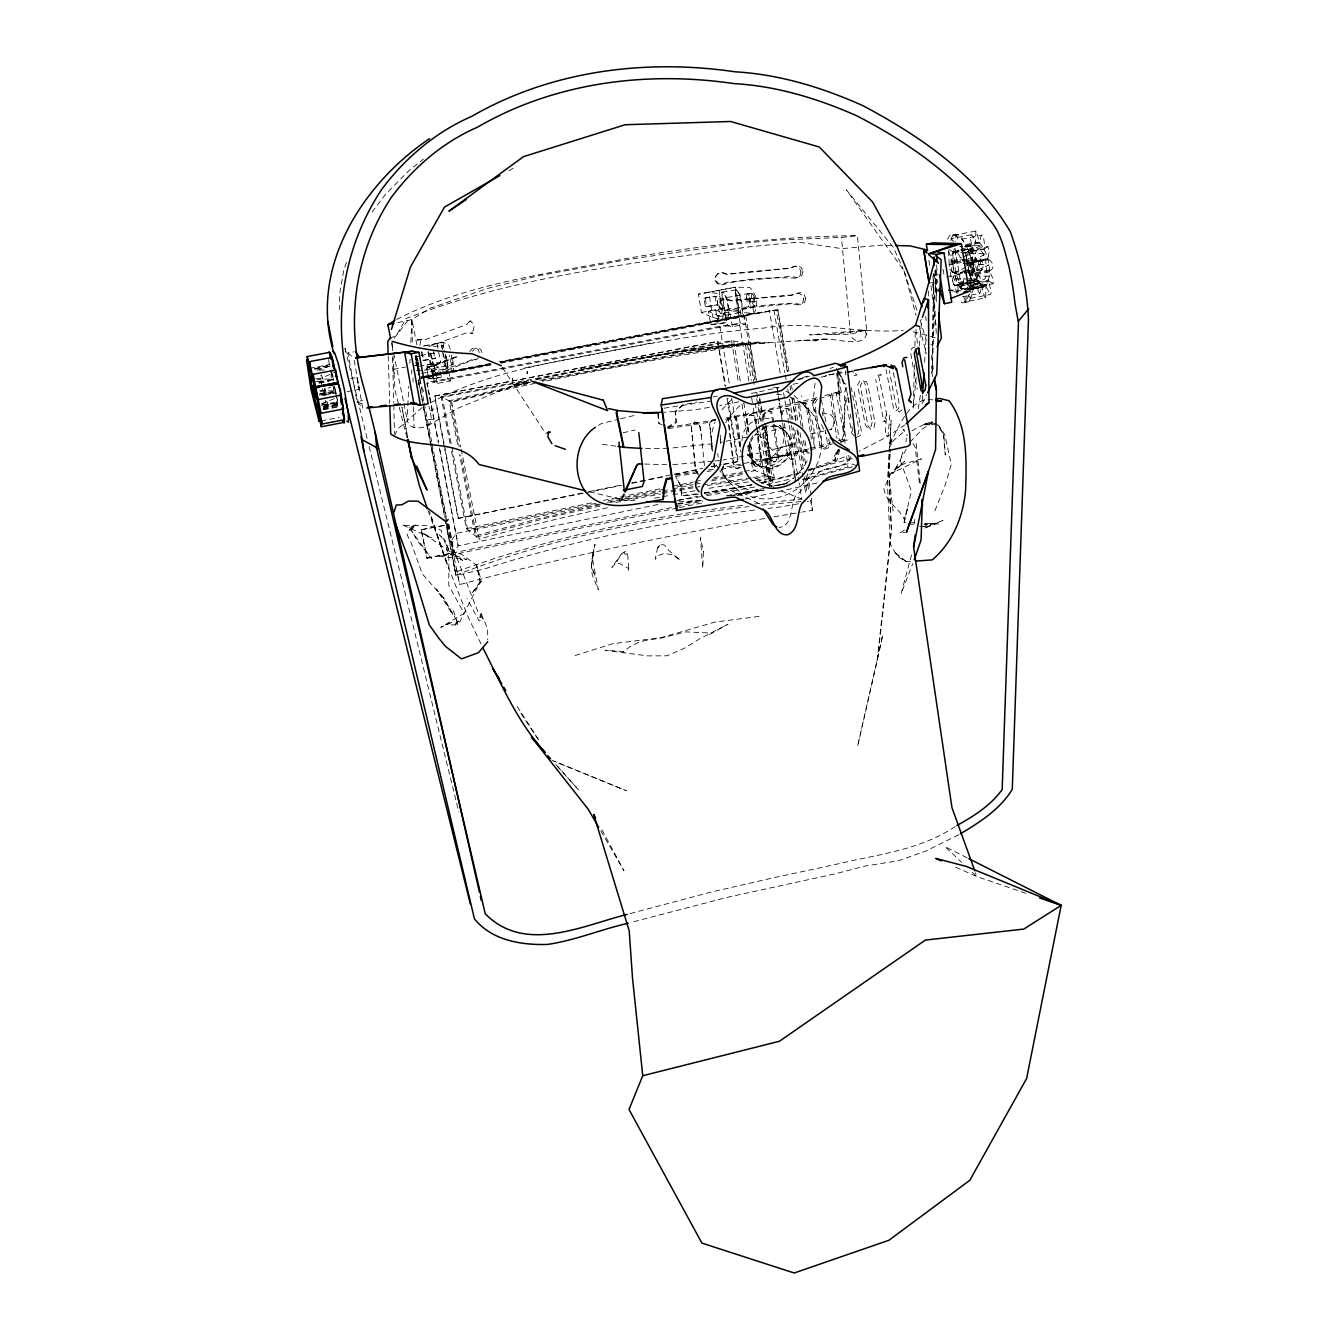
<?xml version="1.0" encoding="UTF-8"?>
<svg xmlns="http://www.w3.org/2000/svg" width="1340" height="1340" viewBox="0 0 1340 1340"><rect width="100%" height="100%" fill="white"/><g stroke="black" fill="none" stroke-linecap="round" stroke-linejoin="round"><path stroke-width="0.75" stroke-dasharray="5 3.75" d="M963.745 296.911L965.671 301.701L985.721 297.849L985.922 286.442C993.091 273.109 988.97 254.399 979.825 242.875L976.073 231.033L955.889 234.818L955.571 241.217M415.266 355.938L419.521 377.109L419.118 368.299M948.435 250.647L949.39 267.43M975.838 231.066L975.637 242.708L972.807 248.47L972.237 257.682L952.573 261.585L953.092 252.356L959.005 251.183M914.433 522.784L904.115 522.416L911.384 491.077L900.229 460.407L903.11 451.027M948.552 251.083C954.147 263.411 952.422 279.156 961.986 289.892L993.057 283.695L993.359 279.507L989.406 270.915C995.587 268.67 992.739 260.68 987.764 259.173L967.564 262.523L966.073 257.565M914.399 364.715L913.21 408.231L916.208 377.177M914.902 346.055L915.354 329.472M411.631 374.044L411.765 369.89M935.923 269.29L932.204 373.441L933.812 273.762L932.405 351.365L932.958 346.156L930.898 344.279M889.509 454.897L888.956 467.124L891.401 529.886L882.725 614.725L877.03 661.625L857.567 746.38L882.742 634.926L877.03 661.625L891.401 529.886L888.587 472.367L889.693 449.419M889.894 446.739L891.1 420.224L889.794 447.342M528.68 381.984L509.401 387.31L513.371 385.284L521.528 383.86L513.622 385.367L457.711 408.315L427.678 425.768C420.509 428.917 408.6 429.839 407.176 419.705L408.75 386.339M409.822 363.408L410.023 359.237M410.81 342.554L411.899 319.607L429.922 308.3L487.107 288.569L539.25 275.588L628.477 259.441L733.399 244.098L777.15 240.128L841.453 237.415L857.433 235.656L866.611 330.176C868.571 353.308 825.641 333.04 816.211 340.863L798.774 340.427L828.505 339.355C770.534 341.968 712.277 345.804 654.908 356.005L654.908 356.005M888.973 454.193L887.398 482.802L890.162 543.621L897.029 556.067L906.242 561.678L912.155 561.309M889.09 452.149L889.542 443.992L891.653 437.728L890.38 451.982M922.54 395.585L922.021 403.926L926.61 394.63M924.6 362.236L926.292 335.134M877.817 375.2L881.301 375.033L878.236 374.011L886.712 414.06L885.087 435.165L888.068 436.287L904.651 424.964M889.81 415.149L888.068 436.287L859.191 451.228M890.212 454.026L888.587 472.367L893.11 511.126M906.007 441.664L906.326 438.197M447.677 525.012L446.991 532.349L478.012 612.011M315.788 369.086L329.875 366.423L329.942 367.478M919.223 346.139L921.82 319.222M969.725 291.852L970.16 276.459L965.353 252.523M657.622 547.44L655.159 559.366L658.543 555.497L664.54 553.353L672.697 554.928L680.268 560.237L669.079 550.757L664.791 545.246L660.637 544.157L657.823 547.809L660.637 544.157M954.214 248.603L952.573 262.02L949.29 266.308M394.295 373.525L392.519 365.133M918.235 408.918L920.463 394.563M970.143 285.654C979.423 290.294 966.442 272.405 968.72 268.888C965.437 265.538 973.996 245.991 964.18 252.657M913.981 524.208L915.086 518.228M979.825 242.875L959.842 246.644L982.036 245.404L964.13 252.556L984.213 248.855C985.503 244.031 981.868 224.668 979.825 242.875L975.637 242.708C969.071 224.953 969.825 242.138 972.941 248.335C964.197 240.212 970.043 256.845 972.321 258.252L969.038 261.417L969.071 263.812L969.725 266.224L973.946 269.842C972.354 271.685 970.612 287.028 977.413 279.993L973.946 269.842L972.237 257.682M815.005 383.274L812.61 406.087L817.048 415.316M989.322 270.027L969.272 273.829L967.832 263.695L987.764 259.173L989.339 250.898L987.865 246.577L967.748 250.379M961.584 239.257L981.969 235.12M866.377 334.866L865.204 330.327L829.979 334.548M904.115 522.416L907.867 507.056L904.182 519.401C899.442 507.91 885.238 501.998 883.898 488.346L890.899 473.69L898.302 465.617L921.535 458.816L890.899 473.69L904.718 461.278L892.825 473.355L906.158 449.419M857.784 434.763L858.974 429.939L851.419 387.98M949.792 269.323L954.231 273.628C946.593 294.432 965.001 280.63 977.413 279.993L981.801 286.09L979.909 293.376L961.885 296.927M839.728 449.821L836.78 461.027L808.221 470.977M749.898 441.999C747.486 448.732 749.328 456.354 753.901 461.731L746.296 452.937C762.845 473.221 796.061 445.081 779.545 425.165L787.451 433.691C781.572 425.936 770.483 423.725 761.857 427.963M842.106 439.956L843.413 435.131L845.674 396.774L851.654 432.887L854.451 436.304M911.552 554.911L901.066 593.771L912.758 563.587M323.51 407.209L337.546 404.512L337.245 398.985M837.986 449.654L834.602 460.709L832.693 459.888L837.835 449.017M886.712 414.06L884.953 419.521L882.742 420.944L885.74 422.016L883.361 419.202L875.69 379.522M969.457 293.996L965.302 302.404L962.338 302.84L957.933 300.26M924.918 528.194L925.773 525.699L929.039 523.303L930.999 524.778L924.918 528.194L942.992 520.456L934.6 523.538L924.165 524.225L938.888 524.041L924.734 523.203M850.883 456.639C846.528 468.866 829.108 465.801 819.996 471.462L795.524 496.286C790.031 505.096 793.431 526.101 779.009 527.474M423.809 401.029L419.805 377.863M949.122 249.558L953.125 252.088L954.281 248.821M346.491 262.439L343.844 269.826L339.322 295.772L339.439 309.574M838.689 449.386L834.602 460.709L847.919 455.65M773.197 424.177L777.769 456.32L775.961 461.194L772.075 462.166L769.394 458.414L764.972 427.845M723.634 465.667L721.825 470.39L718.776 470.893M723.097 466.471L721.406 470.708L718.475 471.228M934.901 510.825L945.219 484.963L951.249 464.561L944.851 434.73L938.184 424.931M581.912 369.505L582.062 369.103C640.671 357.596 699.514 346.742 759.11 342.002L759.479 342.554C699.631 346.474 640.62 357.797 581.912 369.505L580.689 367.93L581.493 368.751M839.108 449.269L834.552 460.357L804.603 471.144M589.533 491.746L621.911 499.586L624.373 493.924M635.026 500.775L621.056 499.753L623.653 494.075M621.911 499.586L624.674 493.623M394.546 435.684L397.779 428.951L422.954 406.824M624.005 493.756L621.056 499.753M846.913 387.545L844.686 391.816L843.999 435.148L836.127 392.553L832.375 392.319L830.197 396.171L836.931 438.398M725.627 422.77L728.575 417.444L738.273 407.109A55.191 51.422 -55.4 0 1 743.097 403.491M750.383 440.207L753.147 435.232M807.183 460.859L803.297 467.777L793.833 477.861A54.773 51.138 -55.9 0 1 784.084 484.427M616.886 561.46L621.442 553.956L625.227 551.393L627.606 553.587L628.912 571.275L628.443 568.445L619.716 563.47L615.697 563.37L611.844 567.423L621.442 553.956M947.447 239.307L949.675 235.639L956.207 234.266L959.44 235.203C973.192 252.925 979.54 281.266 968.87 301.718L965.302 302.404M950.998 238.637L953.243 234.969L956.207 234.266M815.49 398.734L812.978 402.854L813.598 407.779L819.879 445.366L822.794 448.632L826.144 447.326L827.35 442.451L825.356 430.173M817.367 399.169L814.787 403.273L815.423 408.214L821.822 445.919L824.402 449.352L828.221 447.912L829.443 443.054L828.756 438.951M967.564 287.966L966.442 289.658L986.341 285.822M457.493 620.99L455.885 623.268L458.18 625.043L480.222 581.644L476.605 565.128L460.876 553.839L438.297 556.184L466.739 559.483L448.23 553.219L462.652 560.355L422.452 532.834L431.296 537.792L401.899 524.677C414.914 527.558 429.705 522.064 441.697 530.875L441.597 537.474L439.537 534.844L445.801 541.561L449.168 551.192L444.294 539.819L448.867 557.49L448.8 585.48L464.143 613.335L440.726 627.355L452.585 621.911L446.27 624.758L458.18 625.043L453.205 610.152M447.744 524.761L453.205 552.901L458.213 545.849L658.928 504.292M372.034 212.038L385.769 194.049L408.884 170.683L423.406 159.125M967.614 288.134L966.442 289.658L987.479 284.13L968.468 285.554L988.434 281.769M394.161 338.283L409.94 317.898M709.413 634.557L727.972 624.222L699.849 638.728L684.991 647.957L666.918 655.813L647.739 655.896L605.027 650.302L623.519 651.542L630.169 646.634L640.637 641.424L663.183 637.622L685.695 631.877L710.602 633.033M472.451 351.331L475.03 348.333L478.112 347.579L480.959 349.656L482.232 353.643M469.704 351.482L472.35 348.467L475.482 347.697L478.38 349.774L479.636 353.76M721.875 409.822L731.489 399.571M910.111 442.083L922.439 429.001L932.556 422.334M968.385 294.884C972.488 304.716 971.366 287.715 969.155 286.542M427.544 379.253C439.704 367.897 458.079 366.222 472.802 359.237L475.968 359.891L478.665 357.73M667.756 428.029L676.348 422.586L675.544 412.067L683.048 404.831L696.817 402.05M667.303 427.175L676.03 421.782L675.209 411.246L683.048 404.831M427.678 425.768C434.16 421.246 429.738 412.151 429.001 406.137M409.069 527.591L410.442 528.027L416.841 540.204L431.396 558.462L409.069 527.591L415.769 525.096L409.303 530.104L407.092 534.878L410.543 541.159L422.201 573.738L443.959 598.511L457.979 622.681M987.764 246.66L984.213 248.855M901.988 409.856L899.023 412.084L896.778 409.437L889.291 370.678M825.038 376.322L826.629 375.133M954.231 285.872L967.999 283.226M356.909 377.478L359.271 389.32L356.909 377.478L350.896 378.617M508.966 170.9L514.125 167.45M904.5 530.121L899.743 533.069L905.22 532.499M598.41 425.416L601.426 423.541L618.611 419.236M808.204 471.01L811.739 468.832L810.466 469.302L856.947 457.426M958.72 834.82L925.605 851.118L898.571 860.699L865.288 866.042L835.172 873.831L728.056 897.163L630.152 922.624M396.573 319.423C467.56 283.125 548.462 273.745 625.763 258.654C702.277 245.086 779.679 236.443 857.433 235.656M955.186 826.579C923.93 847.5 887.047 853.295 851.252 860.85C821.37 867.868 791.236 873.68 761.321 880.548L708.743 892.675L627.221 914.366M955.688 234.935L957.078 235.723L958.502 241.334M430.425 410.894L433.892 408.935M415.769 525.096L410.442 528.027L409.303 530.104L418.147 525.28M430.257 402.938C476.94 377.679 529.384 366.524 581.024 356.591C641.659 345 702.411 332.99 764.034 328.049C810.616 319.959 856.495 334.163 903.143 330.394M911.853 430.844L924.885 423.993L932.724 421.581M965.889 301.684L966.174 294.398M971.332 234.785L951.484 238.52L950.697 241.049M960.546 261.233L952.639 262.741L954.063 272.74L972.941 264.047L962.79 263.394M320.193 391.866L330.896 386.975M724.923 319.557L744.404 316.508L754.772 380.074M969.272 273.829L988.786 265.069L967.832 263.695L987.881 259.876M389.806 338.367L396.255 335.503L406.188 318.501C515.917 275.973 634.524 262.925 750.283 246.694L798.406 242.105L841.788 248.637L880.849 245.203L893.345 245.488M856.394 437.393L860.113 435.734L861.335 430.894L853.614 388.834M952.573 261.585L961.55 257.649M963.36 256.861L972.337 252.908L960.797 252.573M317.446 379.907L335.151 372.151M829.075 429.972L832.106 428.683L830.666 429.637L833.078 426.354L833.966 421.614L832.944 416.975L829.041 413.524L823.011 413.876M970.378 298.368L990.31 294.498L991.181 292.824L988.736 280.897L970.763 284.365M750.35 307.58L754.721 305.788M415.601 357.512L418.716 356.256M322.337 403.591L329.623 400.677M455.885 575.162C549.668 538.747 649.13 518.161 748.876 506.587M321.55 403.742L334.966 398.382M749.998 301.868L755.157 301.734A6.064 1.541 79.6 0 1 754.336 305.939A6.064 1.541 79.6 0 1 752.075 301.299L749.998 301.868L749.429 298.301L754.655 298.636A6.064 1.541 79.6 0 0 752.41 293.996L747.67 293.929M456.253 356.658L429.336 366.993L424.345 367.194M428.683 346.641L467.074 332.605L472.903 333.158L470.273 333.308L473.02 331.164L474.025 327.178L472.752 323.175L469.804 321.064L472.367 320.93L469.234 321.65L466.605 324.632L426.087 339.338L417.36 339.958L421.045 339.422L419.822 345.352M627.606 553.587L625.311 554.458L623.753 552.013M840.264 442.284L844.167 440.81L845.473 436.003L839.426 397.494L837.534 371.314M456.772 357.026L429.336 366.993L452.987 358.249L432.937 366.507L428.046 366.658L426.706 369.74L428.817 377.578L431.279 378.717L435.399 374.697L475.549 359.087M830.264 368.433L833.43 367.311M747.653 445.969C755.325 497.726 821.805 437.845 771.371 424.328M323.074 409.035L338.568 403.826L322.438 406.975M317.161 370.276L330.779 365.703M959.072 250.965L953.125 252.088L958.871 250.111M960.78 249.491L974.13 245.069L963.912 245.84M964.113 283.544L958.184 284.649L961.4 289.189L979.557 283.46M802.593 377.595L809.946 375.284M914.868 347.094L912.155 347.914L910.563 352.453L917.197 389.103M575.094 655.562L612.497 643.769L661.541 637.555L714.722 622.112L761.087 616.115M777.904 485.633L786.915 482.986M800.801 472.434L764.185 482.048M314.682 369.103L329.573 364.815M809.645 474.511L849.744 463.272L856.612 465.65M852.642 466.772L802.627 480.273M810.7 449.871L832.844 443.758M842.894 440.977L846.913 439.855L847.382 443.758M798.942 473.824L761.489 482.919M418.516 366.138L414.73 365.468L418.516 366.138L417.795 362.47L415.718 363.04L415.35 361.532M808.857 448.9L762.577 459.855L722.478 467.61M810.834 448.364L830.666 442.887M838.589 440.709L844.535 439.068L846.913 439.855M865.204 330.327L850.682 334.246L809.611 334.849L866.611 330.176M816.864 397.712L756.263 412.201L723.952 418.315M824.854 395.568L838.84 391.816L841.219 392.57L838.823 372.671M841.219 392.57L800.683 403.457L724.588 419.504M797.652 379.454L809.276 376.373M821.035 377.26L841.235 371.9M777.769 448.381L794.771 443.909L756.698 453.64L723.031 460.022M784.821 427.527L751.707 435.935M955.822 278.938L977.011 278.988L957.665 283.795L958.368 294.331M321.583 395.334L335.503 391.933L334.598 387.562M620.52 418.767L635.746 415.132M761.053 490.189L733.365 495.683M450.006 443.406L441.044 396.741L451.697 402.168L478.816 395.786A490.909 59.228 -9.6 0 1 534.66 383.458M766.832 484.594L794.084 478.179M776.329 485.649L786.362 483.271M802.426 479.486L847.919 466.99L846.227 453.02M817.182 482.969L745.191 498.949M572.85 348.685L575.396 348.199M622.949 432.82L635.143 429.989M806.68 450.977L747.435 464.143M600.32 504.661L538.111 518.747L475.281 535.849L459.519 454.444M610.202 502.433L660.118 492.835M599.901 506.051L542.516 519.049L476.722 537.022L460.826 454.913M615.764 502.467L660.436 494.008M722.545 320.009L725.275 319.406L501.462 362.252M798.054 379.639L804.067 378.282M759.479 391.816L779.193 387.394M792.979 384.295L798.908 382.955M535.263 379.974C612.313 363.375 690.117 347.378 768.909 342.705L754.135 343.074L754.99 343.023M810.583 433.993L825.373 430.776M738.843 401.849L719.597 405.601M940.177 289.239L933.611 290.629L932.037 280.546M748.072 436.84L720.702 442.334M397.863 322.572L411.899 319.607L417.058 345.77M520.607 384.094L525.28 383.123M423.39 407.209L455.969 575.58L484.51 568.947A478.413 136.379 -8.5 0 1 757.837 509.635M798.456 503.806L780.433 506.939A478.413 136.379 -8.5 0 0 768.121 508.379M527.876 383.659L450.491 401.565L459.235 446.706M426.623 557.892L454.294 552.666L448.85 524.526L421.095 529.736L427.058 558.328L674.355 507.006M787.351 483.053L769.646 486.721L765.157 459.235L791.672 454.277L796.077 481.747M676.382 506.587L702.88 501.076M727.319 496.018L759.931 489.251M781.739 484.712L787.887 483.439M677.538 508.028L452.217 554.81L455.969 575.58M679.581 507.592L704.153 502.5M736.933 495.683L763.566 490.155M530.121 382.335L449.151 400.861L457.945 446.304M540.204 380.259L680.653 353.442L745.157 343.308L751.405 380.443M541.93 380.761L679.263 354.48L747.469 343.777L754.638 386.573M451.563 451.53L466.354 528.63L593.184 502.55M603.419 500.44L660.704 488.665M672.965 486.152L693.433 481.931M695.477 481.512L703.651 479.837M713.885 477.727L742.528 471.847M744.571 471.429L752.762 469.737L775.726 478.564M596.049 503.304L467.677 529.702L442.317 397.394L528.496 380.711M608.276 500.775L665.327 489.05M677.554 486.52L697.939 482.333M712.193 479.402L742.762 473.12M750.919 471.429L754.99 470.591L750.266 441.798M599.181 504.007L456.153 533.454L451.312 540.774L453.205 552.901M607.355 502.332L660.486 491.395M662.53 490.976L670.704 489.301M672.747 488.866L693.165 484.661M695.209 484.243L701.339 482.986M711.557 480.876L744.253 474.159M677.353 500.49L697.839 496.252M706.029 494.544L751.087 485.214M761.338 483.104L765.425 482.249L772.142 486.705L761.79 423.139M444.729 449.051L458.079 518.413L586.568 492.115M588.612 491.696L621.257 485.03M631.442 482.936L672.245 474.594M674.288 474.176L702.83 468.347M710.987 466.672L721.188 464.578M723.231 464.176L738.307 461.546L727.855 398.466M458.079 518.413L583.118 493.304M585.161 492.885L621.928 485.365M632.128 483.271L664.808 476.588M675.008 474.511L699.514 469.486M711.774 466.99L715.845 466.153M724.019 464.478L738.307 461.546M421.095 529.736L448.85 524.526M765.157 459.235L791.672 454.277M421.866 377.713L435.969 374.865M525.012 367.813L654.958 342.269M970.059 289.574L985.922 286.442L990.31 294.498M421.698 377.578L490.206 364.028L443.306 373.408M960.981 250.798L972.807 248.47M500.423 362.001L591.593 344.497M500.39 362.152L510.59 360.142M751.472 484.795L704.321 493.22M321.834 404.847L337.948 401.699L336.876 397.695M323.51 409.822L339.824 406.64M965.503 290.361L983.928 286.76L981.55 286.123M754.671 486.973L705.694 495.917M726.381 495.817L764.303 488.397M729.63 495.884L764.068 489.133M427.343 377.243L433.239 376.104M323.309 407.98L337.596 405.183M441.044 396.741L533.337 378.885M535.397 378.5L731.506 340.561L749.931 344.279L756.313 379.253M536.704 379.12L733.683 340.997L740.451 382.135M321.064 420.944L339.188 417.444M720.97 469.251L745.392 464.528M739.529 467.844L736.029 468.531L733.332 464.645L728.056 420.459L731.154 416.623L735.576 417.578L737.151 422.301L740.384 448.699M323.694 395.334L335.771 393.022L333.425 386.892M433.557 378.768L441.379 377.277L439.755 368.802L433.875 363.659L426.17 365.116L428.783 378.684L433.557 378.768L431.932 370.309L426.17 365.116M710.669 324.665L726.816 322.538L710.669 324.665L708.458 311.366L715.794 309.976L725.459 314.247L718.022 315.671L708.458 311.366M748.893 381.213L739.462 323.476L719.798 326.307L427.041 382.503L429.403 394.747M740.199 323.342L734.705 289.725L736.28 289.926A13.249 3.283 79.5 0 1 741.271 303.225L745.274 324.213L740.199 323.342L426.891 383.491L427.695 387.595M428.549 351.733L434.378 382.067L437.225 383.424L450.776 380.828L446.371 359.338A13.601 1.776 78.5 0 0 444.997 353.174M732.41 326.692L728.391 305.688A13.266 3.216 79.5 0 0 723.433 292.338L721.892 292.137L727.436 325.788L732.41 326.692L745.274 324.213M324.146 405.584L338.25 402.871L321.265 405.233M323.392 406.573L327.278 405.819M974.297 281.383L982.94 279.725A15.393 5.293 80.4 0 0 984.448 257.314A15.393 5.293 80.4 0 0 975.068 256.56A15.393 5.293 80.4 0 0 982.94 279.725M969.959 282.857L973.895 282.103M323.442 408.985L339.774 405.836M959.976 286.325L963.544 285.638M961.4 289.189L981.182 285.37M982.371 286.274L964.549 289.708L983.928 286.76M969.473 289.591L985.922 286.442M967.966 289.892L981.349 287.313M444.344 447.024L434.529 396.02L717.62 341.315L725.828 386.255M434.529 396.02L718.408 341.466M318.953 382.486L333.057 379.79L332.169 374.312M952.573 262.02L960.462 260.513M962.438 260.144L972.321 258.252M319.104 383.24L329.171 381.314M962.522 260.865L972.388 258.988M393.357 369.371L405.367 367.076M949.005 264.801L961.182 262.472M963.225 262.087L979.992 258.888L981.583 270.194L964.833 273.41M418.951 366.239L440.592 362.118L447.861 368.366L453.221 370.661A13.601 1.809 78.6 0 0 451.764 355.033M701.44 312.454L722.009 308.535L739.663 312.589L753.8 313.141C759.479 306.073 756.263 293.075 749.63 287.397L735.526 287.179L698.391 294.18L701.44 312.454L712.997 317.714L721.875 319.255A13.283 3.183 79.5 0 0 722.562 306.776A13.283 3.183 79.5 0 0 717.62 293.443L708.76 292.254L698.391 294.18M987.614 258.704L967.564 262.523L966.592 259.123M984.331 249.14L964.298 252.942L986.123 253.763L967.715 262.992L987.764 259.173M424.21 370.209L452.133 364.882A7.538 1.005 78.6 0 0 451.429 356.021M720.937 313.594A7.353 1.759 79.5 0 0 720.753 303.007A7.353 1.759 79.5 0 0 717.553 302.472A7.353 1.759 79.5 0 0 720.937 313.594L752.896 307.497L754.604 305.453A7.286 2.797 78.9 0 0 752.862 295.219A7.454 2.864 78.9 0 0 748.859 295.135A7.286 2.797 78.9 0 0 750.5 305.319A7.437 2.848 78.9 0 0 752.896 307.497L753.8 313.141L499.234 361.767M431.932 370.309L439.755 368.802M319.205 394.077L335.318 391.012L334.213 385.87M954.063 272.74L973.795 268.955M319.406 395.015L335.503 391.933L337.546 404.512M973.946 269.842L954.231 273.628L962.254 272.522M427.912 351.867L432.2 374.111L447.661 371.716A13.601 1.776 78.6 0 0 446.17 356.105M725.627 317.982L741.02 315.587A13.249 3.283 79.5 0 0 742.209 306.173A19.196 4.74 79.5 0 0 741.221 300.059A13.249 3.283 79.5 0 0 736.799 289.825L721.389 292.237L725.627 317.982L727.168 318.233A13.266 3.216 79.5 0 0 727.888 305.771A13.266 3.216 79.5 0 0 722.93 292.438L721.389 292.237M962.438 273.125L954.532 274.633L957.246 282.707L977.011 278.988M964.415 272.757L974.28 270.864L964.264 272.238M423.959 376.172L417.862 377.327L421.011 393.659M425.333 375.987L491.093 363.324M347.261 391.615L359.271 389.32M946.576 276.894L962.807 273.796M421.849 377.478L491.261 364.195M419.504 378.734L424.73 377.729M426.472 377.394L490.557 365.116M500.792 363.157L744.404 316.508M989.406 270.915L969.373 274.75C975.436 272.456 972.572 264.583 967.715 262.992M428.783 378.684L441.379 377.277M423.222 346.105L442.92 342.42L448.213 344.33A13.601 1.809 78.6 0 1 450.29 349.305M309.557 368.333L329.942 364.48M965.688 244.584L977.647 242.239M314.347 368.534L330.695 365.435M433.49 346.608L442.635 345.385A13.601 1.776 78.6 0 1 443.942 348.099M964.783 246.493L968.853 245.84M703.952 298.217L716.465 296.308L717.855 304.733L706.716 306.843L705.359 306.642L703.952 298.217L716.465 296.308M953.159 252.004L959.088 250.882M961.082 250.496L972.957 248.252L961.048 250.597M969.993 250.965L978.652 249.324M419.521 377.109L415.534 356.524L434.612 352.923M718.558 299.122L750.551 293.058M422.971 360.259L435.467 358.366L434.462 353.207M705.359 306.642L717.855 304.733M423.741 360.594L435.467 358.366M421.581 373.358L447.861 368.366L444.444 350.41M590.337 344.615L676.717 328.233M989.406 271.97L969.356 275.772L989.288 276.241M966.09 283.159L977.932 280.931M968.87 283.695L988.87 279.909M424.663 345.837L442.92 342.42L444.059 348.4M713.048 396.908L717.168 396.137M751.338 393.424L757.502 392.268M662.178 492.45L692.998 486.688M662.412 493.623L700.033 486.588M675.209 328.635L761.756 312.404M741.054 467.543L736.581 468.347L733.834 464.427L728.491 420.107L731.64 416.288L736.129 417.293L737.72 422.033L740.752 446.488M318.853 381.934L332.99 379.354L331.616 369.957M757.736 313.275L769.478 310.997L780.382 374.363M765.173 311.918L773.934 310.31L784.905 372.855M752.243 484.795L704.371 492.802M354.162 360.209L362.788 408.382L356.959 401.464L362.604 400.476M712.746 443.741L670.067 448.196M356.574 399.437L347.847 352.872L353.526 351.901M709.379 407.343L695.058 409.772L664.037 412.268M749.931 344.279L719.815 349.02A490.909 59.228 -9.6 0 0 542.533 381.8M675.594 475.064L698.056 471.563M708.257 469.971L714.388 469.017M675.31 476.454L699.095 472.735M707.034 471.512L711.004 470.893M678.827 500.138L703.617 496.236M677.672 503.639L702.059 499.803M678.157 504.208L700.854 500.641M664.104 408.197L710.25 401.146M668.66 427.259L715.878 419.856L712.913 419.018L709.664 422.803L712.629 450.642M668.358 428.582L712.294 421.832M788.908 371.197L777.82 309.724L745.543 314.632L756.313 380.694M750.986 477.794L703.198 484.862M753.03 477.492L767.334 475.348L759.026 425.835M746.983 479.653L702.076 486.286M755.241 478.413L769.696 476.253L761.823 429.369M748.407 481.931L744.42 482.534A486.018 90.282 -9.6 0 0 705.51 488.932M756.396 480.725L774.336 478.028L764.956 426.589M929.039 283.092L932.891 282.522M828.623 374.832L846.444 372.185M417.36 339.958L423.507 339.07L419.906 339.59M701.322 500.356L679.162 501.796M968.87 301.718L965.889 302.153L961.484 299.574M754.839 503.924L801.839 499.066L799.025 482.718M761.12 505.096L805.122 501.227M698.525 494.142L681.692 496.169L681.005 486.219L676.298 477.727M742.695 505.398C644.925 516.989 547.826 538.044 455.349 572.146L445.5 520.138M696.582 493.891L681.407 495.566L680.703 485.582L675.946 477.04M936.292 424.797L924.885 423.993L933.193 423.105M712.746 461.211L672.446 464.662M714.823 461.01L721.054 460.407M749.429 298.301L754.655 298.636M985.721 297.849L984.498 296.877L981.801 286.09M958.184 284.649L964.013 284.331M965.956 284.214L979.54 283.444M319.305 370.209L325.436 369.907M924.885 423.993L936.342 423.524L943.846 434.897L945.286 454.88L943.394 434.411L938.201 424.328M704.187 493.019L729.898 490.105L759.73 503.773M668.074 448.264L643.954 448.531M427.946 419.403L433.256 419.353M933.009 399.873C908.553 396.958 899.358 427.343 889.542 443.992L905.271 430.492L902.875 429.185L907.331 435.617M416.405 370.376L421.447 370.409M924.265 424.747L932.221 424.847M644.557 464.059L666.6 464.645M953.092 252.356L958.871 252.523M320.545 393.625L330.344 393.977M315.721 378.734L332.99 379.354M319.825 390.375L335.318 391.012M315.888 381.531L323.845 381.866M954.047 291.785L958.134 292.019M978.786 264.432L982.806 264.684M952.639 262.741L960.763 263.26M948.435 289.825L960.813 290.696M919.826 526.184L927.699 526.905L924.165 526.536M855.825 340.377L852.274 338.132L850.297 331.952L841.453 237.415M602.33 444.327L616.031 446.17M948.184 290.328L958.217 291.701M752.075 301.299L755.157 301.734M715.61 420.257L712.495 419.755L709.496 423.306L712.428 451.061M769.21 418.817C755.693 415.065 741.02 427.56 742.125 441.446M913.11 331.801L926.694 335.234M908.034 523.454L913.93 524.979M952.623 234.935L955.839 235.874L959.189 239.743M930.429 336.29L935.806 337.998M1025.887 893.294L976.877 876.561L952.589 865.841M755.81 478.564L765.425 482.249L757 430.693M759.043 481.663L770.282 485.984L765.978 459.536M781.27 490.976L801.839 499.066M807.082 501.127L808.523 501.696M551.963 760.316L626.417 790.768L553.889 761.12M417.795 362.47L415.919 361.632L416.639 365.284M416.254 363.442L418.197 364.312M450.776 380.828L447.845 379.488L441.279 345.151L442.183 345.469A13.601 1.776 78.5 0 1 443.49 348.182M432.2 374.111L433.071 374.513A13.618 1.709 78.5 0 0 432.703 365.133A19.748 2.462 78.5 0 0 431.497 358.885A13.618 1.709 78.5 0 0 430.023 353.14M662.077 424.763L658.593 423.155L657.739 412.72M961.902 238.889L963.494 241.87M757.033 464.427C773.716 476.152 797.601 455.818 789.377 437.393M392.821 369.103L393.893 369.639M356.959 401.464L364.346 405.149M951.484 238.52L953.444 241.92M967.078 857.801L944.934 846.612L961.668 862.29M783.582 430.09C766.849 418.164 742.745 438.682 751.137 457.191M785.793 391.146L792.443 394.563M789.645 396.841L801.354 402.871L810.934 411.899A52.779 49.161 -55.5 0 1 817.4 463.556L810.549 475.75L801.002 485.901A55.208 51.456 -55.6 0 1 750.333 496.437L738.575 490.658L728.843 481.814L722.193 473.74A52.361 48.893 -55.7 0 1 719.898 470.759M979.641 293.493L978.083 290.83L977.413 279.993M988.736 280.897L993.057 283.695M466.354 528.63L480.072 539.719M855.406 373.76L856.964 375.033L853.413 375.652L853.279 372.034M347.847 352.872L353.81 358.199M722.193 473.74L731.858 482.517L743.533 488.279A54.773 51.138 -55.9 0 0 763.968 490.524M753.147 460.843C769.629 483.288 805.441 453.054 786.664 432.837M972.321 872.273L976.877 876.561L975.503 872.725M794.101 395.417L810.934 411.899M557.356 766.312L568.143 778.289M569.5 779.78L578.93 790.248L554.475 762.862M758.072 434.11L777.87 456.236M841.688 442.351L839.192 439.068L832.123 397.059L834.552 392.871L838.371 393.139L839.962 397.478L837.601 371.314M809.193 453.64L806.546 450.072L804.586 438.012M807.467 453.188L804.871 449.654L802.945 437.644M480.156 614.993L483.371 619.465L479.151 620.906L466.973 598.679M916.895 310.21L904.014 270.847L846.327 189.845L893.378 247.481L903.194 269.055M912.909 443.657L915.136 446.873L919.776 486.135M698.257 474.176L695.544 470.189L691.189 425.819L694.522 422.05L699.128 423.122L701.44 435.483M418.348 371.247L415.584 356.624M698.291 474.678L695.611 470.642L691.306 426.489L694.589 422.703L699.111 423.725L700.619 428.465L704.79 468.766M520.825 713.282L539.283 741.154M502.45 367.495L545.631 433.423M517.223 706.498L538.513 739.479M600.839 830.951L623.971 870.732L601.509 828.941M836.361 368.366L845.54 384.262M838.003 371.951L845.925 385.82M957.196 293.577L950.998 276.643L949.675 269.022M821.504 424.546L825.959 433.775M480.959 643.904L467.576 615.78L444.227 556.803L430.09 513.455M423.725 391.481L420.442 384.245L415.45 355.887M801.454 395.87L801.889 396.824M481.228 613.787L487.659 628.829L487.71 639.934M838.756 371.163L847.081 392.469M325.067 395.501L323.175 387.947M821.353 399.605L826.043 422.519M428.046 510.406L447.744 565.396L429.453 511.478M623.519 651.542L623.954 652.731M920.128 320.042L926.107 339.791M416.271 355.803L418.516 363.827M330.578 370.895L333.208 380.543M904.014 270.847L916.074 315.252M919.374 327.362L926.493 353.592M931.434 371.75L933.075 377.813M934.7 270.965L937.816 282.639M337.764 406.472L335.871 398.968M406.908 437.661L395.049 390.476L392.989 355.904M344.966 348.149L345.837 351.633M345.033 348.45L367.127 438.364M369.12 446.488L458.799 811.94M834.602 415.919L835.607 420.576M324.33 388.767L325.402 395.25M333.124 386.623L334.179 391.682M931.451 365.853L933.092 373.877M784.252 423.39L791.672 459.57L795.793 458.431L797.216 453.607L793.263 427.644M456.32 568.244L459.67 584.608A487.777 56.816 -10.6 0 1 765.726 518.279M418.666 382.654L419.906 388.834M420.325 390.811L421.564 396.992M421.983 398.985L423.206 405.149M423.624 407.142L431.497 445.919M431.916 447.945L446.823 521.377M447.225 523.387L459.67 584.608M391.531 342.873L393.173 350.963M393.591 352.99L403.474 401.514M403.876 403.541L407.176 419.705M330.963 375.619L331.449 378.064M451.697 402.168L460.742 447.108M461.144 449.151L479.251 539.048L505.951 531.812A486.018 90.282 -9.6 0 1 608.31 507.592M752.98 298.77L753.566 302.371M421.531 530.121L427.058 558.328M422.083 352.001L423.406 358.885M421.313 351.683L422.636 358.55M429.788 396.791L438.448 441.664M440.022 449.821L458.213 545.849L438.783 445.148M428.08 389.655L429.269 395.819M429.671 397.88L438.398 443.088M417.51 358.768L418.599 364.363M416.087 355.736L419.571 373.743M448.381 524.141L453.825 552.247M417.209 363.877L417.578 365.72M424.21 403.072L431.664 441.597M432.05 443.624L446.187 516.637M421.413 395.685L445.115 518.094M419.018 384.798L417.829 378.651A495.18 8.509 -10.6 0 1 423.591 377.428M441.731 345.05L446.756 371.331M437.024 343.492L440.592 362.118M433.339 351.18L434.663 358.048M433.875 363.659L436.471 377.21M437.225 383.424L432.786 361.917A13.618 1.709 78.5 0 0 430.659 353.023M434.981 396.255L444.026 443.222M444.411 445.265L458.565 518.798M407.678 437.309L401.899 407.059L407.712 437.812M893.395 372.654L899.291 404.429L898.654 408.717L895.756 410.945L893.546 408.315L886.075 369.639M759.696 397.779L760.819 403.943M761.204 406.003L764.571 424.529M787.233 371.331L776.162 309.976A495.18 8.509 -10.6 0 0 501.981 361.984M792.041 397.913L796.462 422.452M797.937 430.643L804.218 465.399M806.06 475.616L809.025 491.981M810.499 500.172L812.341 510.389A487.777 56.816 -10.6 0 0 802.241 512.048M791.488 385.535L792.242 389.622M793.716 397.829L798.154 422.401M799.997 432.653L805.541 463.372M807.384 473.623L811.085 494.108M785.257 374.865L786.329 380.928M787.736 389.002L788.439 393.022M789.495 399.119L793.012 419.521M794.771 429.721L802.861 476.655M803.213 478.681L806.027 495.013M783.548 392.771L784.604 398.901M784.955 400.945L788.825 423.423M789.176 425.467L798.673 480.675M847.768 397.595L849.125 405.719M756.698 398.801L760.467 421.212M755.207 403.139L758.674 423.758M715.074 296.123L716.465 304.532M718.022 315.671L719.396 323.962M719.798 326.307L729.647 385.853M731.69 398.181L740.518 451.563M715.794 309.976L717.989 323.258M717.62 341.315L725.041 386.037M727.067 398.231L737.503 461.245M705.309 298.418L706.716 306.843M740.099 309.942L741.02 315.587M735.241 289.624L739.446 315.335M751.606 397.712L752.946 405.953M753.281 408.013L756.665 428.632M743.834 402.703L748.574 431.514M731.506 340.561L738.591 383.609M741.958 404.127L747.017 434.88M748.708 445.131L752.762 469.737M718.994 290.294L722.009 308.535M955.119 248.637L961.902 290.261M822.358 411.748L823.028 415.835M802.962 427.979L799.745 406.925L802.442 402.888L806.546 403.474L808.204 407.997L814.486 447.51M759.344 399.27L763.381 424.043M763.716 426.103L773.8 488.028M756.765 392.385L761.455 421.095M767.016 459.319L771.505 486.839M801.019 425.634L798.171 406.64L800.834 402.586L804.871 403.139L806.496 407.628L811.42 439.151M777.82 309.724L787.719 371.649M790.031 386.104L790.684 390.225M792.007 398.483L795.642 421.196M796.965 429.453L803.23 468.665M804.553 476.923L807.199 493.438M790.818 453.975L795.223 481.412M928.871 260.379L929.826 266.425M936.392 265.052L937.967 275.135M779.193 400.962L776.982 386.741L779.177 400.928M782.292 421.179L779.478 402.955L781.722 417.209L781.17 412.184L783.933 408.197L788.104 408.884L791.22 423.406M782.61 423.206L787.602 455.617L790.248 459.268L794.285 458.079L795.692 453.272L791.521 425.4M792.057 419.654L789.495 409.069L785.257 408.365L782.443 412.318L783.012 417.36M925.588 316.408L926.175 320.495M931.283 355.201L933.678 371.532M765.693 425.802L770.483 458.531L773.884 462.149L777.451 461.295L778.976 456.505L774.353 424.261M774.068 422.234L771.555 411.531L767.217 410.693L764.269 414.613L764.788 419.671M772.912 422.167L770.45 411.497L766.179 410.71L763.281 414.646L763.8 419.688M748.725 431.882L747.134 418.583L750.182 414.713L754.587 415.651L756.212 420.341L761.639 460.91L760.014 465.683L755.659 466.588L752.929 462.736L750.115 442.167M747.971 432.016L746.413 418.767L749.412 414.881L753.75 415.769L756.129 426.338M749.361 442.267L752.125 462.769L754.822 466.605L758.122 465.868L760.701 460.876L757.167 434.194M328.602 359.522L329.69 367.596M765.86 424.713L771.287 465.901M930.982 285.588L936.342 328.367M847.165 392.771L847.567 395.987M845.289 370.828L845.774 374.949M848.488 397.628L849.225 403.809M850.465 414.11L850.95 418.248M851.938 426.489L852.676 432.669M848.806 455.466L849.744 463.272M836.612 373.475L838.84 391.816M844.535 439.068L845.021 443.054M934.047 273.678L936.66 296.492M714.053 463.037L714.538 467.174M713.851 463.439L714.321 467.56M720.166 435.031L721.087 443.205M915.907 329.372L917.917 347.546M720.25 439.671L720.686 443.791M916.192 443.574L920.597 486.671M658.325 413.675L659.163 424.077M811.404 498.179L812.341 510.389M392.385 345.72L392.871 353.861M932.975 275.856L936.325 334.196M928.536 290.964L928.804 297.128M388.215 355.938L389.739 403.24M392.168 341.348L392.369 349.539M392.587 357.747L393.726 402.871M393.776 404.915L394.496 433.624M411.899 319.607L412.385 344.581M413.022 377.847L413.105 382.017M413.574 406.975L413.976 427.778M935.94 270.412L936.308 295.437M935.906 270.462L936.342 303.946M654.557 498.229A486.018 90.282 -9.6 0 1 660.637 497.056M662.663 496.671A486.018 90.282 -9.6 0 1 670.804 495.147M672.847 494.762A486.018 90.282 -9.6 0 1 695.276 490.708M773.867 516.871A487.777 56.816 -10.6 0 1 800.231 512.382M425.534 377.043A495.18 8.509 -10.6 0 1 490.39 364.246M452.133 364.882A7.538 1.005 78.6 0 1 449.302 355.184M751.572 298.217A6.064 1.541 79.6 0 1 752.41 293.996M966.458 258.319A15.41 5.243 80.3 0 1 973.476 253.913A15.41 5.243 80.3 0 1 977.664 276.241A15.41 5.243 80.3 0 1 969.892 276.66M968.602 273.46A15.41 5.243 80.3 0 1 967.564 269.776M966.827 265.856A15.41 5.243 80.3 0 1 966.442 261.953M942.975 269.29A5.745 1.876 80.2 0 1 942.992 277.531M965.018 285.185A17.588 5.896 80.3 0 1 955.068 267.866A17.588 5.896 80.3 0 1 960.227 251.602M963.979 278.084A17.588 5.879 80.3 0 1 955.554 281.97A17.588 5.879 80.3 0 1 951.769 255.404A17.588 5.879 80.3 0 1 961.484 260.63M327.496 402.034A16.331 1.34 78.1 0 1 325.201 400.308M323.342 392.888A16.331 1.34 78.1 0 1 322.471 388.751M321.684 384.68A16.331 1.34 78.1 0 1 320.478 375.535M321.349 374.748A16.331 1.34 78.1 0 1 322.906 379.371M325.084 388.248A16.331 1.34 78.1 0 1 326.458 395.166M336.307 393.977A18.609 1.625 78.2 0 1 334.598 386.238M333.459 380.141A18.609 1.625 78.2 0 1 332.571 373.81M718.843 469.168A52.361 48.893 -55.7 0 1 715.242 462.468M711.59 449.469A52.361 48.893 -55.7 0 1 715.041 422.15M773.297 387.21A54.739 51.087 -55.7 0 1 778.892 388.332M803.631 404.378A52.361 48.86 -55.9 0 1 813.682 442.351M776.597 394.228A55.191 51.422 -55.4 0 1 784.168 395.3M728.843 481.814A52.796 49.195 -55.4 0 1 721.858 470.474M718.19 457.392A52.796 49.195 -55.4 0 1 717.788 453.473M703.416 551.762L702.746 568.227L700.401 537.558L703.416 551.762M527.256 371.381L527.156 373.726L527.256 371.381M592.531 555.078L591.409 566.234L592.18 574.625L598.344 589.835L592.615 559.584L595.027 544.191L592.531 555.078M593.486 551.762L591.409 566.234L595.178 576.334L591.292 566.234L593.486 551.762M875.037 422.569L874.065 427.393L870.598 429.236L868.086 426.204L861.101 390.359L860.397 385.602L862.692 381.381L866.394 381.414L867.985 385.552L875.037 422.569M872.106 422.234L871.184 426.438L867.901 428.214L865.422 425.216L858.438 389.454L857.734 384.731L859.593 381.18L863.597 380.493L865.188 384.614L872.106 422.234M803.766 298.921L802.76 302.857L799.528 305.101L791.22 303.728L721.808 310.478L719.044 307.363L718.977 303.225L721.64 300.076L725.761 299.356L730.216 300.847L790.935 295.437L798.456 293.108L802.074 295.068L803.766 298.921M801.035 271.953L800.014 275.923L796.714 278.217C772.409 277.062 745.509 278.117 722.176 284.867L718.006 284.164L715.208 281.031L715.158 276.878L717.838 273.712L722.009 272.958L726.498 274.449L788.004 268.57L795.642 266.158L799.327 268.084L801.035 271.953M805.725 298.334L804.704 302.271L801.42 304.515L792.995 303.142L771.003 304.683L730.333 308.652L726.665 310.696L722.478 309.992L719.664 306.894L719.597 302.756L722.31 299.607L726.498 298.87L731.02 300.344L792.694 294.867L800.332 292.539L804.017 294.498L805.725 298.334M802.962 271.417L801.923 275.387L798.573 277.682L790.014 276.375L726.548 282.355L722.863 284.415L718.625 283.728L715.778 280.613L715.728 276.459L718.458 273.276L722.679 272.522L727.252 273.997L789.712 268.05L797.484 265.638L801.219 267.565L802.962 271.417M480.222 581.644L471.697 593.687L481.579 581.326L476.605 565.128L480.222 581.644M458.699 621.14L454.361 625.093L458.699 621.14M512.851 380.392L512.282 378.265L512.718 380.459M526.285 381.431L512.014 385.099L526.285 381.431M739.663 312.589L712.997 317.714L708.76 292.254L735.526 287.179L739.663 312.589M906.242 561.678L893.864 551.862L906.242 561.678M443.959 598.511L436.204 588.88L452.954 614.876L443.959 598.511M746.648 297.145A7.018 1.759 79.6 0 0 749.914 307.748A7.018 1.759 79.6 0 0 749.831 297.614A7.018 1.759 79.6 0 0 746.648 297.145M978.652 261.602A5.729 1.96 80.4 0 0 981.583 270.194A5.729 1.96 80.4 0 0 982.136 261.836A5.729 1.96 80.4 0 0 978.652 261.602M970.026 263.243A5.729 1.943 80.3 0 0 972.941 271.853A5.729 1.943 80.3 0 0 973.476 263.494A5.729 1.943 80.3 0 0 970.026 263.243"/><path stroke-width="1.5" d="M479.452 892.323L374.178 428.18A148.539 6.097 75.9 0 0 364.413 389.672C344.899 325.402 354.128 253.361 391.531 197.131C413.742 167.266 443.071 142.073 477.442 127.216C554.525 82.377 646.567 70.735 733.901 83.599C776.463 85.978 817.852 98.54 856.612 115.742C908.738 142.409 957.815 177.583 993.392 224.584C1001.935 236.946 1004.95 252.004 1008.886 266.241A140.75 53.968 82.5 0 1 1014.933 303.175L1018.45 322.605L1002.169 789.528C990.679 805.575 973.828 816.06 956.927 825.524M330.997 357.546L329.606 352.353L307.111 356.557L316.625 393.491L321.433 426.723L343.76 422.418L343.727 421.363M628.276 923.226C601.04 929.357 574.961 940.479 547.474 944.432C521.377 945.202 491.663 940.462 474.41 918.771L363.793 450.893C359.891 418.566 349.405 387.578 343.476 355.586C335.771 297.815 349.355 238.152 381.666 189.493C404.931 158.154 435.835 131.923 471.814 116.312C551.075 70.585 645.478 58.659 735.124 71.807C779.478 74.353 822.643 87.619 862.943 105.693C919.944 136.027 977.011 174.954 1010.31 231.703C1020.427 259.993 1027.478 290.093 1028.45 320.009L1012.27 789.428C999.975 809.343 980.026 822.09 960.361 833.815M548.713 431.581L547.893 436.89L551.913 443.724M313.007 385.903L315.536 397.678M922.372 499.954L921.099 539.886L914.232 559.819M307.245 356.641L312.086 390.057L321.349 426.623M922.657 393.508L923.964 372.654M927.967 308.033L928.486 299.691L923.813 298.535L915.471 325.335C892.557 343.023 866.059 355.67 838.974 365.368M595.379 427.276C575.899 440.357 571.812 469.988 583.905 489.418C602.297 515.599 637.388 502.818 663.25 499.519L664.154 489.15L666.801 479.402L672.513 478.397M340.159 394.328L343.593 408.951L321.047 413.306L313.125 374.312L335.771 370.024L338.032 383.709L329.824 385.267M329.54 352.353L330.511 358.885M918.419 354.413L919.022 348.199M923.411 302.673L933.913 263.444L936.292 258.871L938.402 263.293L928.854 254.701L928.821 253.478L928.838 254.684M921.418 388.416L921.937 383.927L916.125 350.644M342.236 407.36L344.581 419.654L322.17 424.01L319.372 409.772L321.047 413.306M974.8 870.816L951.953 807.618L913.646 547.156L915.187 534.928M743.147 499.351L676.516 510.557L677.387 505.364M340.963 399.236L340.561 390.71L337.747 382.453L315.185 386.757M913.646 547.156L928.402 471.512L935.588 449.503L936.375 389.923L934.566 377.662M676.516 510.557L661.156 405.065L662.412 398.7L717.972 389.89M968.921 858.722L1061.179 905.354L1026.624 1078.499L969.825 1180.289L888.956 1240.254L794.201 1273L701.892 1243.084L629.013 1109.47L642.748 1075.719L632.514 978.133L629.214 930.848L593.687 814.402L595.647 818.037M313.125 374.312L312.522 376.121L309.507 361.632L332.069 357.395L334.732 369.991M480.189 617.338L481.228 613.787M391.414 329.456L410.392 267.146L444.512 207.064L499.837 175.573M394.044 512.048L396.238 505.08L401.933 504.728L408.365 501.093L417.979 501.16L446.036 521.796L448.196 519.501M922.439 317.245L928.486 299.691L928.955 402.637L906.125 423.909M625.194 492.031L636.718 465.633L638.544 463.891L642.547 464.008M625.378 490.272L636.617 465.65L638.544 463.891M927.531 392.771L936.744 374.195L941.149 259.659L935.705 255.806M937.029 346.692L941.4 337.965L938.553 313.074M309.507 361.632L310.277 369.304L306.525 359.723L310.964 389.236L319.054 421.329L318.618 413.993M332.002 357.495L342.102 399.421L344.464 422.921L342.471 421.346M389.806 338.367L387.746 341.549L388.148 353.877M487.727 641.776L478.447 652.681L461.496 658.895L445.533 646.416L439.018 638.51L429.303 624.926L412.084 568.562L395.049 522.65M1028.685 308.769L1018.45 321.165M429.57 138.656C361.264 184.484 308.083 269.792 334.045 353.576M853.915 370.594L886.477 364.765L871.067 367.729M907.532 446.438L910.195 444.495L909.776 433.993L896.46 368.299M466.102 199.643L448.95 211.134L523.471 156.663L625.177 124.737L730.585 121.488L819.243 146.981L872.625 202.022L896.979 246.543L922.138 306.827M883.63 366.674L885.053 365.72M941.384 860.9L935.772 858.421L966.458 866.477L1061.179 905.354L1023.81 929.072L925.371 940.077L779.361 1041.297L642.748 1075.719M390.71 338.836L387.829 324.682L394.831 320.478M925.387 404.73L928.955 402.637M950.579 298.569L969.071 291.283M328.534 352.169L330.478 353.291L332.136 357.73M332.538 351.415L334.498 352.537L338.082 362.889L344.347 389.303L348.366 414.11L348.45 422.134L346.859 421.162M939.374 288.485L944.399 303.711L951.735 302.254L943.997 253.009L936.61 254.449L930.044 253.444L954.465 244.684L961.333 243.646L968.1 285.32M930.044 253.444L961.333 243.646L932.925 242.892L926.342 244.232L927.297 250.295M627.221 914.366C581.761 925.84 524.844 954.097 485.214 913.746L376.825 448.984L375.217 432.368M840.599 366.239L845.641 364.647M546.921 433.172L550.455 432.066M935.789 399.286L939.106 398.349L949.089 400.76C967.932 426.204 966.475 460.173 965.604 490.373C963.041 516.821 952.891 542.449 932.204 559.885L916.091 561.058M822.961 481.345L859.56 471.044L847.148 366.892L835.389 363.291L795.256 373.86L722.026 389.119M813.849 375.703L847.148 366.892M355.569 357.78L412.385 351.248L418.951 352.353L428.18 403.776L420.442 405.25L410.677 403.055L416.505 403.29M643.334 413.407L657.739 412.72L658.325 413.675M794.051 380.526L734.035 393.106M906.895 446.555L861.235 456.471M338.032 383.709L315.302 387.26L337.747 382.453M318.351 414.043L320.076 414.931M387.829 324.682L393.843 323.409M623.234 490.34L642.329 486.487L644.088 481.663L638.828 432.653M906.912 357.294L903.88 357.88L902.071 362.353L902.758 366.808M315.302 387.26L337.864 382.972M315.47 388.014L319.573 387.227M317.815 399.588L340.343 395.267M412.385 351.248L355.837 357.981M411.179 353.793L420.442 405.25L413.876 403.591L404.68 352.654L411.179 353.793L418.951 352.353M672.077 477.677L666.298 478.631L663.601 488.397L663.25 499.519M661.156 405.065L710.049 397.611M848.421 371.9L852.374 371.297M963.946 292.003L967.363 291.517M891.251 366.289L894.517 365.904L896.008 369.756M366.875 407.997L413.876 403.591L410.677 403.055M368.031 406.991L372.101 406.623M380.225 405.869L386.305 405.3M394.429 404.546L400.526 403.993M319.423 415.048L322.17 424.01M675.125 501.947L647.002 501.646M662.044 412.318L644.121 412.787L617.17 410.576L616.182 412.553L623.368 447.342L641.894 448.414M926.342 244.232L954.465 244.684M895.438 245.538L910.027 245.873L927.732 250.145M936.191 400.878L941.568 401.062L936.425 400.342M937.699 290.847L941.785 291.082M360.979 436.488L361.582 439.403L376.54 447.51M889.475 367.411L893.395 367.914L886.728 366.155M617.991 446.438L623.87 447.242L616.769 412.435L617.69 410.476L608.678 408.633M937.347 252.021L943.997 253.009M343.76 422.418L343.157 420.911M585.496 490.775L479.067 464.528C458.347 436.354 417.293 451.58 390.727 434.076L389.806 405.283M915.471 325.335L919.341 326.458M392.168 341.348C418.03 349.171 445.299 352.554 472.216 353.777L501.311 365.77M1039.622 897.984L1061.179 905.354M555.129 445.684L565.43 449.336M776.781 526.989L772.745 524.225L763.096 508.999M830.398 437.778L849.326 450.089M699.229 491.713C686.649 480.658 710.502 467.292 713.986 458.615L720.116 424.68C719.128 414.244 705.594 402.067 713.466 391.565C723.851 383.508 736.313 396.774 746.782 397.561L780.718 390.811C789.377 387.143 802.342 363.09 813.648 375.435M313.744 391.314L314.9 392.185M544.978 752.209C517.491 722.159 501.127 683.668 482.752 647.656M545.112 752.544L531.394 736.983L588.21 809.26L598.729 827.333M547.859 755.659L550.589 758.775M909.24 400.107L911.3 402.553L908.738 400.526L911.049 394.161L904.701 359.874M355.401 351.583L359.087 356.926M499.284 678.71L492.567 668.292L501.746 683.769M503.773 687.202L505.817 690.636M408.114 439.872L411.598 458.297L426.991 489.954L416.69 466.102M376.155 447.459L376.825 448.984M333.794 367.746L332.722 365.05L333.828 367.981M891.184 364.832L892.658 368.684M427.359 508.564L419.37 485.432L407.394 439.637M342.404 412.418L343.392 415.785M934.734 383.86L936.375 389.923L934.734 381.9M344.916 398.181L470.39 904.165M480.373 896.393L481.294 900.463M327.965 322.019L332.806 346.574M361.582 439.403L363.793 450.893M408.064 439.336L411.598 458.297M928.436 278.653L923.846 250.714L926.794 252.004L926.895 252.975L923.846 250.714L929.039 283.092M340.511 396.322L341.683 404.395L341.231 400.777M936.61 254.449L937.263 258.553M939.859 274.968L944.399 303.711M662.111 408.499L663.886 420.76M664.489 424.847L671.926 475.918M672.513 480.005L674.606 494.309M675.193 498.396L676.08 504.527M618.946 442.066L624.406 491.361M921.937 499.686L922.573 505.934M332.203 359.555L332.555 363.224M810.968 447.728C817.383 489.318 749.831 506.805 742.695 461.697C735.844 419.772 804.168 402.168 810.968 447.728M933.997 257.213L933.913 265.488L933.997 257.213M821.655 386.875L819.159 412.787L833.48 442.468C840.046 449.805 858.17 450.96 857.65 463.606C853.245 475.918 835.725 472.853 826.545 478.548L801.906 503.555C796.379 512.801 799.729 530.238 787.501 534.811C774.872 535.581 773.331 517.542 765.877 511.109L735.861 497.391C725.543 495.448 710.016 506.068 701.842 495.867C698.291 483.053 715.594 475.767 719.865 465.717L726.045 431.564C725.057 421.062 711.456 408.8 719.379 398.231C729.831 390.124 742.377 403.457 752.913 404.245L787.082 397.427C793.364 393.29 816.965 363.877 821.655 386.875M925.773 385.083L925.203 389.89L922.808 392.486L920.932 390.258L914.282 353.592L915.924 349.053L918.687 348.233L925.773 385.083M928.402 471.512L906.476 532.114L928.402 471.512M863.831 455.014L858.823 456.136L863.831 455.014M603.335 400.174L530.858 380.928L607.673 410.693L603.335 400.174M336.457 377.026L335.586 373.776L336.457 377.16M311.349 382.671A16.348 1.273 78.1 0 0 317.563 407.695A16.348 1.273 78.1 0 0 314.062 384.848A16.348 1.273 78.1 0 0 311.349 382.671"/></g></svg>
